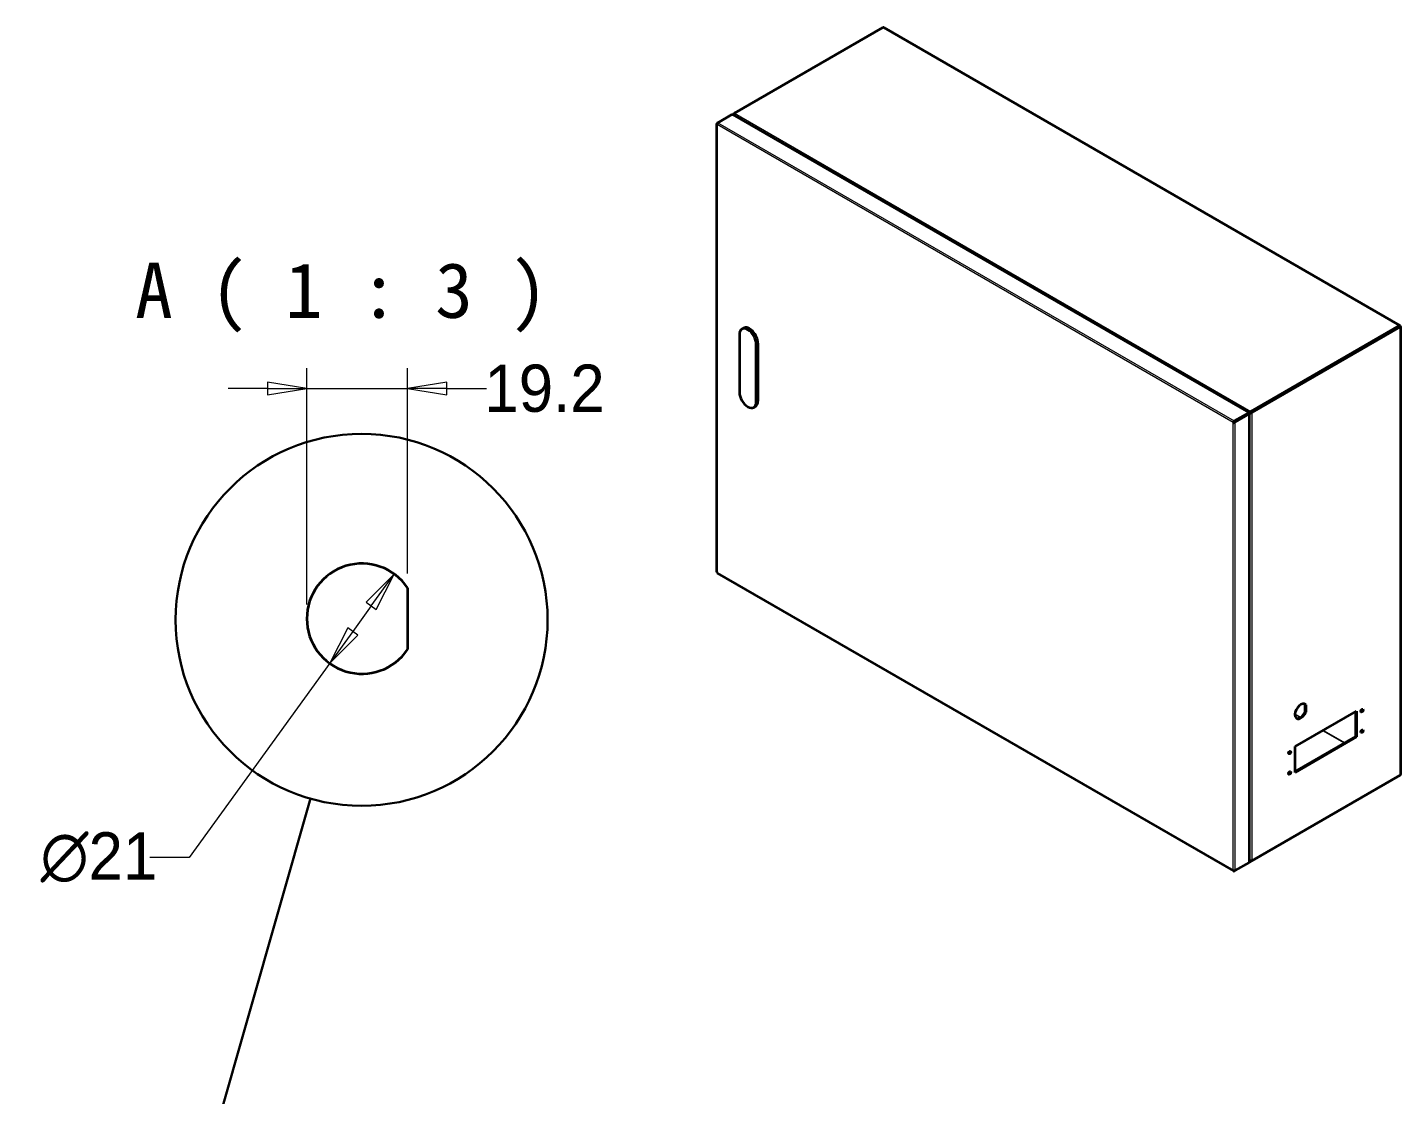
# Model space of a CAD drawing. Header units: millimetres. Extents: x 150 to 4305, y 150 to 3000.
# Drawn here: x 2760 to 4068, y 1812 to 2828 of the extents above; entities that cross this region are included whole.
import ezdxf

# ---------------------------------------------------------------- set-up
doc = ezdxf.new("R2010")
doc.units = ezdxf.units.MM
doc.header["$LTSCALE"] = 15
for name, color, linetype, lineweight in [('可見 (ISO)', 7, 'Continuous', 35), ('標註 (ISO)', 7, 'Continuous', 20), ('窄部可見 (ISO)', 7, 'Continuous', 15), ('符號 (ISO)', 7, 'Continuous', 25), ('詳圖邊界 (JIS)', 7, 'Continuous', 30)]:
    doc.layers.add(name, color=color, linetype=linetype, lineweight=lineweight)
doc.styles.add('標示文字 (JIS)', font='kaiu.ttf')
doc.styles.add('註記文字 (JIS)', font='')
doc.styles.get('註記文字 (JIS)').set_extended_font_data('PMingLiU')
doc.dimstyles.new('預設 (JIS)', dxfattribs={"dimscale": 15, "dimtxt": 3, "dimasz": 2.5, "dimexe": 1.3, "dimexo": 0.9, "dimgap": 0.3, "dimtad": 0, "dimtoh": 1, "dimrnd": 1e-08, "dimdsep": 46, "dimtxsty": '註記文字 (JIS)', "dimblk": 'Filled-1', "dimcen": 0.09, "dimdle": 10, "dimclrd": 256, "dimclre": 256, "dimclrt": 256, "dimadec": 0, "dimazin": 2, "dimtfac": 0.933333, "dimtmove": 0, "dimatfit": 3, "dimfxl": 0, "dimtolj": 1, "dimlwd": -1, "dimlwe": -1, "dimarcsym": 0})

# ---------------------------------------------------------------- blocks, each defined once
blk = doc.blocks.new('2dTransSymbol1')
at = {"layer": '詳圖邊界 (JIS)'}
blk.add_line((184.001, 76.706), (201.968, 139.588), dxfattribs=at)
blk.add_circle((205.212, 150.941), 11.808, dxfattribs=at)
blk = doc.blocks.new('Filled-1')
at = {"color": 0}
for p, q in [((0, 0), (-1, 0.16)), ((-1, 0.16), (-1, -0.16)), ((-1, 0), (0, 0)), ((-1, -0.16), (0, 0))]:
    blk.add_line(p, q, dxfattribs=at)
at = {"color": 0, "flags": 128}
blk.add_lwpolyline([(-1, -0.16), (0, 0)], dxfattribs=at)
at = {"color": 0}
blk.add_solid([(-1, -0.16), (0, 0), (-1, 0.16), (-1, -0.16)], dxfattribs=at)
blk = doc.blocks.new('*D56')
at = {"layer": 'Defpoints', "color": 0}
for p in [(3109.3, 2307.7), (3047.8, 2222.7)]:
    blk.add_point(p, dxfattribs=at)
at = {"layer": '標註 (ISO)'}
for p, q in [((3087.3, 2277.4), (3069.7, 2253.1)), ((3047.8, 2222.7), (2913.9, 2037.8)), ((2913.9, 2037.8), (2876.4, 2037.8))]:
    blk.add_line(p, q, dxfattribs=at)
at = {"layer": '標註 (ISO)', "xscale": 37.5, "yscale": 37.5, "zscale": 37.5}
for p, rotation in [((3109.3, 2307.7), 54.09467225839138), ((3047.8, 2222.7), 234.0946722583914)]:
    blk.add_blockref('Filled-1', p, dxfattribs=dict(at, rotation=rotation))
at = {"layer": '標註 (ISO)', "insert": (2828.1, 2037.8), "char_height": 45, "attachment_point": 5, "style": '註記文字 (JIS)'}
blk.add_mtext('\\A1;∅21', dxfattribs=at)
blk = doc.blocks.new('*D57')
at = {"layer": 'Defpoints', "color": 0}
for p in [(3026, 2484.4), (3122, 2294.6), (3026, 2265.2)]:
    blk.add_point(p, dxfattribs=at)
at = {"layer": '標註 (ISO)'}
for p, q in [((3026, 2278.7), (3026, 2503.9)), ((3122, 2308.1), (3122, 2503.9)), ((2988.5, 2484.4), (2951, 2484.4)), ((3026, 2484.4), (3122, 2484.4)), ((3159.5, 2484.4), (3197, 2484.4))]:
    blk.add_line(p, q, dxfattribs=at)
at = {"layer": '標註 (ISO)', "xscale": 37.5, "yscale": 37.5, "zscale": 37.5}
blk.add_blockref('Filled-1', (3026, 2484.4), dxfattribs=at)
at = {"layer": '標註 (ISO)', "xscale": 37.5, "yscale": 37.5, "zscale": 37.5, "rotation": 180}
blk.add_blockref('Filled-1', (3122, 2484.4), dxfattribs=at)
at = {"layer": '標註 (ISO)', "insert": (3252.4, 2484.4), "char_height": 45, "attachment_point": 5, "style": '註記文字 (JIS)'}
blk.add_mtext('\\A1;19.2', dxfattribs=at)

msp = doc.modelspace()

# ---------------------------------------------------------------- linework, layer by layer
at = {"layer": '可見 (ISO)'}
for p, q in [((3433.233, 2746.662), (3574.619, 2828.291)), ((3574.619, 2828.291), (3574.847, 2828.16)), ((3575.484, 2828.223), (4066.888, 2544.511)), ((3433.233, 2746.662), (3432.559, 2746.273)), ((3432.559, 2746.273), (3432.981, 2746.029)), ((3416.276, 2736.304), (3416.276, 2309.725)), ((3417.323, 2737.476), (3416.649, 2737.087)), ((3416.649, 2737.087), (3416.649, 2736.824)), ((3417.038, 2736.863), (3416.649, 2737.087)), ((3416.913, 2736.672), (3416.649, 2736.824)), ((3417.323, 2737.476), (3430.9, 2745.314)), ((3417.551, 2737.345), (3417.323, 2737.476)), ((3417.323, 2737.18), (3417.323, 2737.476)), ((3923.319, 2461.447), (3431.615, 2745.333)), ((3432.186, 2745.003), (3432.186, 2745.361)), ((3433.009, 2744.709), (3432.852, 2744.618)), ((3433.166, 2744.437), (3433.009, 2744.709)), ((3441.943, 2541.943), (3440.352, 2541.024)), ((4066.478, 2544.316), (3925.092, 2462.687)), ((4066.478, 2543.581), (3925.092, 2461.952)), ((4066.516, 2543.516), (3925.13, 2461.887)), ((3925.766, 2461.519), (4067.152, 2543.149)), ((4066.251, 2544.447), (4066.478, 2544.316)), ((4066.478, 2543.581), (4066.478, 2544.316)), ((4066.516, 2543.559), (4067.152, 2543.927)), ((4066.516, 2543.516), (4067.152, 2543.149)), ((4067.152, 2543.149), (4067.152, 2542.886)), ((4067.526, 2543.406), (4067.526, 2116.828)), ((3438.022, 2535.874), (3438.022, 2480.761)), ((3453.932, 2471.575), (3453.932, 2526.689)), ((3455.523, 2527.607), (3455.523, 2472.494)), ((4035.332, 2525.556), (4034.696, 2525.188)), ((3453.193, 2467.344), (3451.602, 2466.425)), ((3922.759, 2461.339), (3909.183, 2453.501)), ((3909.183, 2452.766), (3922.759, 2460.605)), ((3909.22, 2452.701), (3922.796, 2460.54)), ((3909.856, 2452.334), (3923.433, 2460.172)), ((3922.759, 2460.605), (3922.869, 2460.668)), ((3922.796, 2460.54), (3922.906, 2460.603)), ((3922.869, 2460.668), (3923.395, 2460.972)), ((3922.906, 2460.603), (3923.433, 2460.907)), ((3923.513, 2461.516), (3923.352, 2461.423)), ((3923.983, 2461.788), (3923.513, 2461.516)), ((3923.802, 2460.644), (3923.963, 2460.737)), ((3923.806, 2033.678), (3923.806, 2460.603)), ((3924.433, 2461.008), (3923.963, 2460.737)), ((3925.092, 2462.687), (3925.092, 2461.952)), ((3925.13, 2461.887), (3925.766, 2461.519)), ((3908.69, 2452.438), (3908.053, 2452.071)), ((3909.183, 2453.501), (3908.955, 2453.633)), ((3908.955, 2452.898), (3908.955, 2453.633)), ((3908.955, 2452.898), (3909.183, 2452.766)), ((3909.183, 2452.766), (3909.183, 2453.501)), ((3909.22, 2452.701), (3909.856, 2452.334)), ((3909.22, 2452.438), (3909.22, 2452.701)), ((3909.22, 2452.438), (3909.856, 2452.071)), ((3909.856, 2452.071), (3909.856, 2452.334)), ((3416.913, 2308.621), (3908.317, 2024.909)), ((3122.041, 2294.607), (3122.041, 2235.819)), ((3977.208, 2183.288), (3976.572, 2183.655)), ((3976.572, 2176.455), (3976.572, 2183.655)), ((3967.291, 2143.343), (4025.627, 2177.024)), ((3977.208, 2176.088), (3976.572, 2176.455)), ((3977.208, 2183.288), (3977.208, 2176.088)), ((4024.991, 2152.896), (4024.991, 2176.656)), ((4025.627, 2177.024), (4025.627, 2152.529)), ((3967.291, 2119.583), (4024.991, 2152.896)), ((4025.627, 2152.529), (3967.291, 2118.849)), ((4025.627, 2152.529), (4024.991, 2152.896)), ((3967.291, 2118.849), (3967.291, 2143.343)), ((4067.152, 2116.044), (3925.766, 2034.415)), ((4067.152, 2116.307), (4067.152, 2116.044)), ((3923.433, 2033.068), (3909.856, 2025.229)), ((3923.963, 2035.198), (3923.806, 2035.469)), ((3923.963, 2035.198), (3923.806, 2035.107)), ((3924.116, 2034.158), (3923.806, 2034.337)), ((3925.092, 2034.513), (3925.092, 2034.026)), ((3925.092, 2034.026), (3925.766, 2034.415)), ((3908.955, 2025.277), (3908.955, 2024.972)), ((3908.955, 2024.972), (3909.183, 2024.84)), ((3909.183, 2025.289), (3909.183, 2024.84)), ((3909.183, 2024.84), (3909.856, 2025.229)), ((3909.6, 2025.378), (3909.856, 2025.229)), ((3909.856, 2025.229), (3909.856, 2025.492))]:
    msp.add_line(p, q, dxfattribs=at)
msp.add_arc((3078.541, 2265.213), 52.5, 34.047732, 325.952268, dxfattribs=at)
for centre, major_axis, start_param, end_param in [((3574.847, 2827.118), (0.637, 1.104), 0, 0.78539816), ((3417.551, 2736.304), (-1.275, 0), 5.49778714, 7.06858347), ((3417.551, 2736.304), (0.638, 1.104), 0.78539816, 2.35619449), ((3445.977, 2531.281), (-5.625, 9.743), 3.92699082, 7.06858347), ((3447.568, 2532.2), (-5.625, 9.743), 3.92699082, 6.28318531), ((4066.251, 2543.406), (0.637, 1.104), 5.49778714, 7.06858347), ((4066.251, 2543.406), (0.187, 0.325), 5.49778714, 6.03609266), ((4066.251, 2543.406), (0.375, 0), 0.24709265, 0.78539816), ((4066.251, 2543.406), (1.275, 0), 5.49778714, 7.06858347), ((4035.598, 2525.709), (-0.638, -1.104), 5.45618062, 5.49778714), ((4035.598, 2525.709), (1.275, 0), 3.92699082, 3.96859734), ((4035.598, 2525.709), (0.188, 0.325), 2.21429744, 2.35619449), ((4035.598, 2525.709), (0.375, 0), 3.92699082, 4.06888787), ((4038.249, 2527.24), (1.125, -1.949), 1.55412889, 1.58746377), ((4022.339, 2518.054), (1.125, -1.949), 4.69572154, 4.72905642), ((4022.339, 2518.054), (-1.125, 1.949), 4.69572154, 4.72905642), ((4027.643, 2521.116), (1.5, -2.598), 1.558296, 1.58329665), ((3445.977, 2476.168), (5.625, -9.743), 3.92699082, 7.06858347), ((3447.568, 2477.086), (5.625, -9.743), 0, 0.78539816), ((3908.955, 2452.592), (-0.637, -1.104), 3.92699082, 5.49778714), ((3908.955, 2452.592), (1.275, 0), 3.92699082, 5.49778714), ((3908.955, 2452.592), (0.188, 0.325), 0.78539816, 2.35619449), ((3908.955, 2452.592), (0.375, 0), 3.92699082, 5.49778714), ((3417.551, 2309.725), (-1.275, 0), 0, 0.78539816), ((3417.551, 2309.725), (-0.638, -1.104), 5.49778714, 6.28318531), ((3972.594, 2177.024), (-3.937, -6.82), 2.95043952, 8.04513476), ((3971.958, 2177.391), (3.937, 6.82), 6.09203218, 6.20228489), ((3971.958, 2177.391), (-3.937, -6.82), 0.08090042, 1.76194946), ((4030.294, 2178.004), (0.775, 1.343), 3.56460805, 5.86016991), ((4030.294, 2158.408), (0.775, 1.343), 3.56460805, 5.86016991), ((3961.351, 2138.199), (0.775, 1.343), 3.56460805, 5.86016991), ((3961.351, 2118.604), (0.775, 1.343), 3.56460805, 5.86016991), ((4066.251, 2116.828), (1.275, 0), 5.49778714, 6.28318531), ((3908.955, 2026.013), (-0.638, -1.104), 5.49778714, 7.06858347), ((3908.955, 2026.013), (-1.275, 0), 0.78539816, 2.35619449)]:
    msp.add_ellipse(centre, major_axis=major_axis, ratio=0.57735027, start_param=start_param, end_param=end_param, dxfattribs=at)
for centre in [(4030.931, 2177.636), (4030.931, 2158.04), (3961.988, 2137.832), (3961.988, 2118.236)]:
    msp.add_ellipse(centre, major_axis=(0.775, 1.343), ratio=0.57735027, dxfattribs=at)
for points in [[(3432.559, 2746.273), (3432.226, 2745.896), (3432.106, 2745.407), (3432.253, 2744.965)], [(3430.9, 2745.314), (3431.136, 2745.451), (3431.397, 2745.449), (3431.614, 2745.328)], [(3925.092, 2461.952), (3924.806, 2461.991), (3924.527, 2461.945), (3924.311, 2461.909)], [(3925.13, 2461.887), (3925.021, 2461.619), (3924.841, 2461.4), (3924.702, 2461.231)]]:
    msp.add_open_spline(points, degree=3, dxfattribs=at)
for points, knots in [([(3433.009, 2744.709), (3432.839, 2745.218), (3432.901, 2745.847), (3433.06, 2746.291), (3433.112, 2746.436), (3433.172, 2746.562), (3433.233, 2746.662)], [0, 0, 0, 0, 1.18290991, 1.18290991, 1.18290991, 1.57079633, 1.57079633, 1.57079633, 1.57079633]), ([(3923.395, 2460.972), (3923.499, 2461.32), (3923.371, 2461.526), (3923.085, 2461.471), (3922.989, 2461.453), (3922.877, 2461.408), (3922.759, 2461.339)], [1.57079633, 1.57079633, 1.57079633, 1.57079633, 2.74746173, 2.74746173, 2.74746173, 3.14159265, 3.14159265, 3.14159265, 3.14159265]), ([(3922.898, 2460.713), (3922.898, 2460.713), (3922.898, 2460.712), (3922.894, 2460.708), (3922.89, 2460.702), (3922.88, 2460.687), (3922.875, 2460.678), (3922.869, 2460.668)], [0.0404673156, 0.0404673156, 0.0404673156, 0.0404673156, 0.0449547522, 0.0449547522, 0.0539854861, 0.0539854861, 0.061470301, 0.061470301, 0.061470301, 0.061470301]), ([(3922.906, 2460.603), (3922.924, 2460.603), (3922.938, 2460.604), (3922.955, 2460.605), (3922.96, 2460.606), (3922.96, 2460.606)], [0, 0, 0, 0, 0.0110170161, 0.0110170161, 0.0209653575, 0.0209653575, 0.0209653575, 0.0209653575]), ([(3923.433, 2460.172), (3923.786, 2460.376), (3923.901, 2460.629), (3923.71, 2460.785), (3923.646, 2460.837), (3923.551, 2460.879), (3923.433, 2460.907)], [-3.14159265, -3.14159265, -3.14159265, -3.14159265, -1.96492725, -1.96492725, -1.96492725, -1.57079633, -1.57079633, -1.57079633, -1.57079633]), ([(3925.092, 2462.687), (3924.567, 2462.58), (3924.052, 2462.212), (3923.747, 2461.852), (3923.648, 2461.734), (3923.569, 2461.619), (3923.513, 2461.516)], [0, 0, 0, 0, 1.18290991, 1.18290991, 1.18290991, 1.57079633, 1.57079633, 1.57079633, 1.57079633]), ([(3923.963, 2460.737), (3924.319, 2460.728), (3924.895, 2460.859), (3925.358, 2461.168), (3925.51, 2461.269), (3925.65, 2461.388), (3925.766, 2461.519)], [0, 0, 0, 0, 1.18290991, 1.18290991, 1.18290991, 1.57079633, 1.57079633, 1.57079633, 1.57079633]), ([(3924.309, 2461.91), (3924.241, 2461.898), (3924.172, 2461.877), (3924.065, 2461.832), (3924.022, 2461.81), (3923.983, 2461.788)], [0, 0, 0, 0, 0.0279604074, 0.0279604074, 0.047148763, 0.047148763, 0.047148763, 0.047148763]), ([(3924.433, 2461.008), (3924.49, 2461.041), (3924.548, 2461.082), (3924.637, 2461.159), (3924.671, 2461.193), (3924.702, 2461.23)], [0, 0, 0, 0, 0.0280059985, 0.0280059985, 0.0471484388, 0.0471484388, 0.0471484388, 0.0471484388]), ([(3923.801, 2033.678), (3923.803, 2033.554), (3923.773, 2033.435), (3923.71, 2033.331), (3923.646, 2033.226), (3923.551, 2033.136), (3923.433, 2033.068)], [2.35619449, 2.35619449, 2.35619449, 2.35619449, 2.747461732, 2.747461732, 2.747461732, 3.141592654, 3.141592654, 3.141592654, 3.141592654]), ([(3923.81, 2034.419), (3924.011, 2034.192), (3924.279, 2034.042), (3924.584, 2034.003), (3924.748, 2033.982), (3924.92, 2033.991), (3925.092, 2034.026)], [0.46113308, 0.46113308, 0.46113308, 0.46113308, 1.18290991, 1.18290991, 1.18290991, 1.57079633, 1.57079633, 1.57079633, 1.57079633]), ([(3925.766, 2034.415), (3925.411, 2034.406), (3924.835, 2034.537), (3924.371, 2034.846), (3924.219, 2034.947), (3924.08, 2035.066), (3923.963, 2035.198)], [0, 0, 0, 0, 1.18290991, 1.18290991, 1.18290991, 1.57079633, 1.57079633, 1.57079633, 1.57079633])]:
    msp.add_open_spline(points, degree=3, knots=knots, dxfattribs=at)
at = {"layer": '窄部可見 (ISO)'}
for p, q in [((4066.251, 2544.447), (3574.847, 2828.16)), ((3433.233, 2746.662), (3925.092, 2462.687)), ((3908.053, 2452.071), (3416.649, 2735.783)), ((3416.649, 2735.783), (3416.649, 2309.205)), ((3417.551, 2737.345), (3908.955, 2453.633)), ((3922.759, 2461.339), (3430.9, 2745.314)), ((3923.513, 2461.516), (3433.009, 2744.709)), ((4066.516, 2543.559), (4066.478, 2543.581)), ((4066.516, 2543.516), (4066.516, 2543.559)), ((4067.152, 2116.307), (4067.152, 2542.886)), ((3455.523, 2527.607), (3453.932, 2526.689)), ((4034.696, 2525.188), (4034.659, 2525.21)), ((4034.696, 2525.145), (4034.696, 2525.188)), ((3455.523, 2472.494), (3453.932, 2471.575)), ((3922.759, 2460.605), (3922.759, 2461.339)), ((3923.433, 2460.172), (3922.796, 2460.54)), ((3923.433, 2033.068), (3923.433, 2460.172)), ((3923.963, 2035.198), (3923.963, 2460.737)), ((3925.766, 2461.519), (3925.766, 2034.415)), ((3908.053, 2025.492), (3908.053, 2452.071)), ((3909.856, 2452.071), (3909.856, 2025.492)), ((3416.649, 2309.205), (3908.053, 2025.492)), ((3971.958, 2170.961), (3967.026, 2173.809)), ((3967.049, 2174.408), (3972.465, 2171.281)), ((4014.119, 2146.62), (3993.542, 2158.5)), ((3994.073, 2158.806), (4014.65, 2146.926))]:
    msp.add_line(p, q, dxfattribs=at)

# ---------------------------------------------------------------- block references
at = {"xscale": 15, "yscale": 15, "zscale": 15}
msp.add_blockref('2dTransSymbol1', (0, 0), dxfattribs=at)

# ---------------------------------------------------------------- texts
at = {"layer": '符號 (ISO)', "insert": (2862.577, 2537.738), "char_height": 52.5, "attachment_point": 7, "style": '標示文字 (JIS)'}
msp.add_mtext('A ( 1 : 3 )', dxfattribs=at)

# ---------------------------------------------------------------- dimensions: what is measured, and where the dimension line sits
at = {"layer": '標註 (ISO)'}
dim = msp.add_linear_dim(base=(3026.041, 2484.429), p1=(3122.041, 2294.607), p2=(3026.041, 2265.213), angle=180, dimstyle='預設 (JIS)', override={"dimgap": 0.3, "dimtoh": 0, "dimdec": 2, "dimlfac": 0.2, "dimtol": 0, "dimlim": 0, "dimtp": 0, "dimtm": 0, "dimtdec": 2, "dimtofl": 1, "dimatfit": 1}, dxfattribs=at)
dim.commit()
dim.dimension.update_dxf_attribs({"geometry": '*D57', "text_midpoint": (3252.395, 2484.429), "dimtype": 160})
dim = msp.add_diameter_dim_2p(p1=(3109.329, 2307.737), p2=(3047.752, 2222.689), dimstyle='預設 (JIS)', override={"dimgap": 0.3, "dimtih": 1, "dimdec": 2, "dimlfac": 0.2, "dimtol": 0, "dimlim": 0, "dimtp": 0, "dimtm": 0, "dimtdec": 2, "dimatfit": 2}, dxfattribs=at)
dim.commit()
dim.dimension.update_dxf_attribs({"geometry": '*D56', "text_midpoint": (2828.101, 2037.795), "dimtype": 163})

doc.saveas('drawing.dxf')
